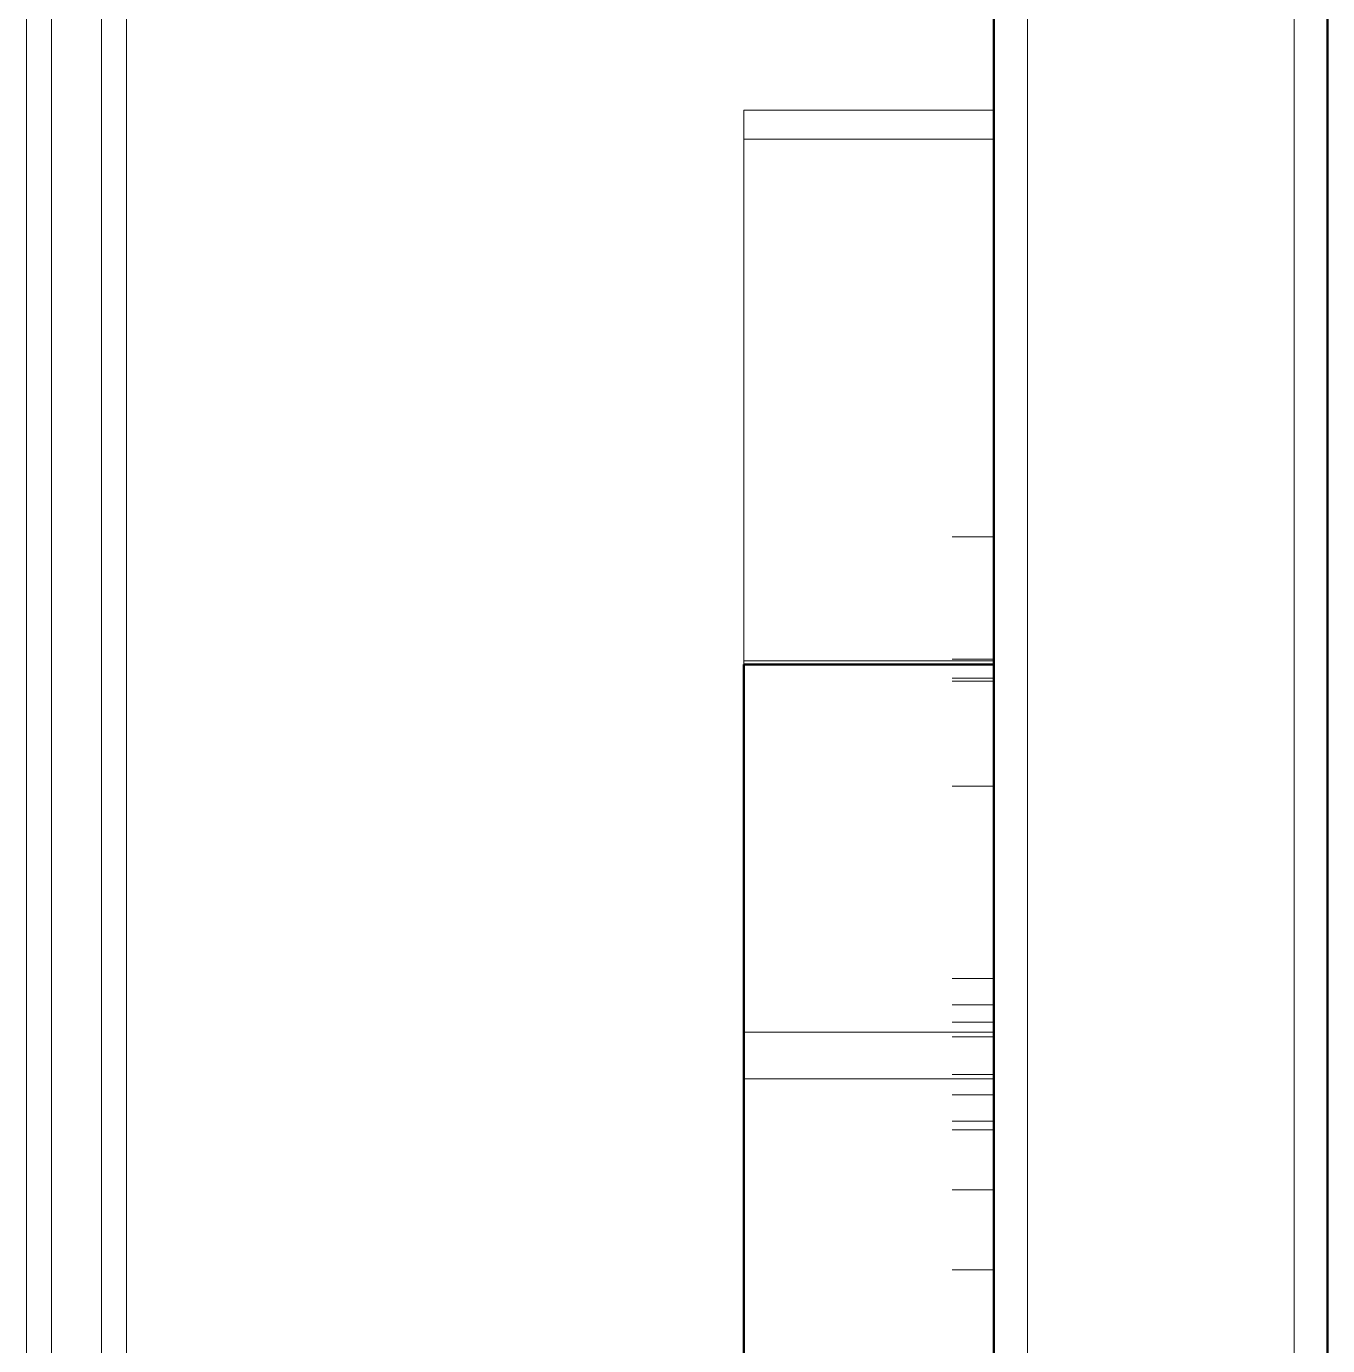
# Model space of a CAD drawing. Header units: metres. Extents: x 10 to 831, y 10 to 584.
# Drawn here: x 491.76 to 498, y 403.02 to 409.35 of the extents above; entities that cross this region are included whole.
import ezdxf

# ---------------------------------------------------------------- set-up
doc = ezdxf.new("R2010")
doc.units = ezdxf.units.M
doc.layers.add('CUT', color=7, linetype='Continuous', lineweight=50)
doc.layers.add('VIS', color=8, linetype='Continuous', lineweight=13)

msp = doc.modelspace()

# ---------------------------------------------------------------- linework, layer by layer
at = {"layer": 'CUT'}
for p, q in [((496.4, 415.84), (496.4, 387.36)), ((498, 387.36), (498, 415.84)), ((495.2, 406.002), (495.2, 406.2884)), ((495.2, 406.2884), (496.4, 406.2884)), ((496.4, 406.2884), (496.4, 406.002)), ((495.2, 405.3252), (495.2, 406.002)), ((496.4, 406.002), (496.4, 405.3252)), ((495.2, 405.1568), (495.2, 405.3252)), ((496.4, 405.3252), (496.4, 405.1568)), ((495.2, 404.818), (495.2, 405.1568)), ((496.4, 405.1568), (496.4, 404.818)), ((495.2, 404.6184), (495.2, 404.818)), ((496.4, 404.818), (496.4, 404.6184)), ((495.2, 404.4316), (495.2, 404.6184)), ((496.4, 404.6184), (496.4, 404.4316)), ((495.2, 404.31), (495.2, 404.4316)), ((496.4, 404.4316), (496.4, 404.31)), ((495.2, 404.2192), (495.2, 404.31)), ((496.4, 404.31), (496.4, 404.2192)), ((495.2, 404.0412), (495.2, 404.2192)), ((496.4, 404.2192), (496.4, 404.0412)), ((495.2, 403.982), (495.2, 404.0412)), ((496.4, 404.0412), (496.4, 403.982)), ((495.2, 403.9316), (495.2, 403.982)), ((496.4, 403.982), (496.4, 403.9316)), ((495.2, 403.76), (495.2, 403.9316)), ((496.4, 403.9316), (496.4, 403.76)), ((495.2, 403.7264), (495.2, 403.76)), ((495.2, 403.5464), (495.2, 403.7264)), ((496.4, 403.76), (496.4, 403.7264)), ((496.4, 403.7264), (496.4, 403.5464)), ((495.2, 403.5252), (495.2, 403.5464)), ((495.2, 403.5044), (495.2, 403.5252)), ((496.4, 403.5464), (496.4, 403.5252)), ((496.4, 403.5252), (496.4, 403.5044)), ((495.2, 403.3228), (495.2, 403.5044)), ((496.4, 403.5044), (496.4, 403.3228)), ((495.2, 403.3096), (495.2, 403.3228)), ((495.2, 403.1156), (495.2, 403.3096)), ((496.4, 403.3228), (496.4, 403.3096)), ((496.4, 403.3096), (496.4, 403.1156)), ((495.2, 402.9052), (495.2, 403.1156)), ((496.4, 403.1156), (496.4, 402.9052))]:
    msp.add_line(p, q, dxfattribs=at)
at = {"layer": 'VIS'}
for p, q in [((498, 514), (498, 386)), ((491.76, 363.6), (491.76, 438.67)), ((491.88, 363.6), (491.88, 438.67)), ((492.12, 363.6), (492.12, 438.67)), ((492.24, 438.67), (492.24, 363.6)), ((496.4, 387.36), (496.4, 415.84)), ((496.4, 387.36), (496.4, 415.84)), ((496.56, 415.84), (496.56, 387.36)), ((497.84, 387.36), (497.84, 415.84)), ((498, 387.36), (498, 415.84)), ((495.2, 408.9468), (495.2, 408.9196)), ((496.4, 408.9468), (495.2, 408.9468)), ((495.2, 408.9468), (495.2, 408.9196)), ((495.2, 408.9196), (495.2, 408.8404)), ((495.2, 408.9196), (495.2, 408.8404)), ((496.4, 408.9468), (496.4, 408.9196)), ((496.4, 408.92), (496.4, 408.9468)), ((496.4, 408.92), (496.4, 408.9468)), ((496.4, 408.9468), (496.4, 408.9196)), ((496.4, 408.842), (496.4, 408.92)), ((496.4, 408.842), (496.4, 408.92)), ((496.4, 408.9196), (496.4, 408.8404)), ((496.4, 408.9196), (496.4, 408.8404)), ((495.2, 408.8404), (495.2, 408.776)), ((495.2, 408.8404), (495.2, 408.776)), ((496.4, 408.7148), (496.4, 408.842)), ((496.4, 408.7148), (496.4, 408.842)), ((496.4, 408.8404), (496.4, 408.7112)), ((496.4, 408.8404), (496.4, 408.7112)), ((495.2, 408.8068), (495.2, 406.2664)), ((495.2, 408.8068), (495.2, 408.8068)), ((496.4, 408.8068), (495.2, 408.8068)), ((495.2, 408.8068), (495.2, 406.2664)), ((495.2, 408.8068), (495.2, 408.8068)), ((496.4, 408.8068), (496.2, 408.8068)), ((496.4, 398.4), (496.4, 408.8068)), ((496.4, 398.4), (496.4, 408.8068)), ((496.4, 408.8068), (496.4, 403.3868)), ((496.4, 408.8068), (496.4, 408.8068)), ((496.4, 408.8068), (496.4, 403.3868)), ((496.4, 408.8068), (496.4, 408.8068)), ((496.4, 408.5404), (496.4, 408.7148)), ((496.4, 408.5404), (496.4, 408.7148)), ((496.4, 408.7112), (496.4, 408.5348)), ((496.4, 408.7112), (496.4, 408.5348)), ((496.4, 408.3212), (496.4, 408.5404)), ((496.4, 408.3212), (496.4, 408.5404)), ((496.4, 408.5348), (496.4, 408.3132)), ((496.4, 408.5348), (496.4, 408.3132)), ((496.4, 408.0596), (496.4, 408.3212)), ((496.4, 408.0596), (496.4, 408.3212)), ((496.4, 408.3132), (496.4, 408.0492)), ((496.4, 408.3132), (496.4, 408.0492)), ((496.4, 407.758), (496.4, 408.0596)), ((496.4, 407.758), (496.4, 408.0596)), ((496.4, 408.0492), (496.4, 407.7448)), ((496.4, 408.0492), (496.4, 407.7448)), ((496.4, 407.4184), (496.4, 407.758)), ((496.4, 407.4184), (496.4, 407.758)), ((496.4, 407.7448), (496.4, 407.4028)), ((496.4, 407.7448), (496.4, 407.4028)), ((496.4, 407.0432), (496.4, 407.4184)), ((496.4, 407.0432), (496.4, 407.4184)), ((496.4, 407.4028), (496.4, 407.0256)), ((496.4, 407.4028), (496.4, 407.0256)), ((496.4, 406.6348), (496.4, 407.0432)), ((496.4, 406.6348), (496.4, 407.0432)), ((496.4, 407.0256), (496.4, 406.6152)), ((496.4, 407.0256), (496.4, 406.6152)), ((496.4, 406.9004), (496.2, 406.9004)), ((496.4, 406.9004), (496.4, 406.8916)), ((496.4, 406.8912), (496.4, 406.9004)), ((496.4, 406.9004), (496.4, 406.8916)), ((496.4, 406.8912), (496.4, 406.9004)), ((496.4, 406.8916), (496.4, 406.866)), ((496.4, 406.8916), (496.4, 406.866)), ((496.4, 406.864), (496.4, 406.8912)), ((496.4, 406.864), (496.4, 406.8912)), ((496.4, 406.866), (496.4, 406.8244)), ((496.4, 406.866), (496.4, 406.8244)), ((496.4, 406.8196), (496.4, 406.864)), ((496.4, 406.8196), (496.4, 406.864)), ((496.4, 406.8244), (496.4, 406.7684)), ((496.4, 406.8244), (496.4, 406.7684)), ((496.4, 406.758), (496.4, 406.8196)), ((496.4, 406.758), (496.4, 406.8196)), ((496.4, 406.7684), (496.4, 406.698)), ((496.4, 406.7684), (496.4, 406.698)), ((496.4, 406.68), (496.4, 406.758)), ((496.4, 406.68), (496.4, 406.758)), ((496.4, 406.698), (496.4, 406.6148)), ((496.4, 406.698), (496.4, 406.6148)), ((496.4, 406.586), (496.4, 406.68)), ((496.4, 406.586), (496.4, 406.68)), ((496.4, 406.1952), (496.4, 406.6348)), ((496.4, 406.1952), (496.4, 406.6348)), ((496.4, 406.6152), (496.4, 406.1744)), ((496.4, 406.6152), (496.4, 406.1744)), ((496.4, 406.6148), (496.4, 406.5192)), ((496.4, 406.6148), (496.4, 406.5192)), ((496.4, 406.476), (496.4, 406.586)), ((496.4, 406.476), (496.4, 406.586)), ((496.4, 406.5192), (496.4, 406.4128)), ((496.4, 406.5192), (496.4, 406.4128)), ((496.4, 406.3508), (496.4, 406.476)), ((496.4, 406.3508), (496.4, 406.476)), ((496.4, 406.4128), (496.4, 406.296)), ((496.4, 406.4128), (496.4, 406.296)), ((495.2, 406.3064), (495.2, 406.2968)), ((496.4, 406.3064), (495.2, 406.3064)), ((496.4, 406.3064), (495.2, 406.3064)), ((495.2, 406.3064), (495.2, 406.2968)), ((495.2, 406.3064), (495.2, 406.2884)), ((495.2, 406.3064), (495.2, 406.2884)), ((496.4, 406.3136), (496.2, 406.3136)), ((496.4, 406.3136), (496.2, 406.3136)), ((496.4, 406.3064), (496.2, 406.3064)), ((496.4, 406.3064), (496.2, 406.3064)), ((496.4, 406.3064), (496.2, 406.3064)), ((496.4, 406.2108), (496.4, 406.3508)), ((496.4, 406.2108), (496.4, 406.3508)), ((496.4, 406.3032), (496.4, 406.3136)), ((496.4, 406.3024), (496.4, 406.3136)), ((496.4, 406.3032), (496.4, 406.3136)), ((496.4, 406.3024), (496.4, 406.3136)), ((496.4, 406.3136), (496.4, 406.3024)), ((496.4, 406.3136), (496.4, 406.2928)), ((496.4, 406.3136), (496.4, 406.3024)), ((496.4, 406.3136), (496.4, 406.2928)), ((496.4, 406.292), (496.4, 406.3064)), ((496.4, 406.3064), (496.4, 406.3056)), ((496.4, 406.3064), (496.4, 406.2872)), ((496.4, 406.3064), (496.4, 406.2872)), ((496.4, 406.3064), (496.4, 406.2872)), ((496.4, 406.3064), (496.4, 406.3056)), ((496.4, 406.2876), (496.4, 406.3064)), ((496.4, 406.2876), (496.4, 406.3064)), ((496.4, 406.2876), (496.4, 406.3064)), ((496.4, 406.3064), (496.4, 406.2872)), ((496.4, 406.2876), (496.4, 406.3064)), ((496.4, 406.2876), (496.4, 406.3064)), ((496.4, 406.296), (496.4, 406.3064)), ((496.4, 406.3064), (496.4, 406.2872)), ((496.4, 406.292), (496.4, 406.3064)), ((496.4, 406.3064), (496.4, 406.2872)), ((496.4, 406.296), (496.4, 406.3064)), ((496.4, 406.2876), (496.4, 406.3064)), ((496.4, 406.3064), (496.4, 406.2884)), ((496.4, 406.3064), (496.4, 406.2884)), ((496.4, 406.3056), (496.4, 406.3036)), ((496.4, 406.3056), (496.4, 406.3036)), ((495.2, 406.002), (495.2, 406.2884)), ((495.2, 406.2884), (496.4, 406.2884)), ((495.2, 406.2496), (495.2, 406.2708)), ((495.2, 406.2496), (495.2, 406.2708)), ((495.2, 406.1804), (495.2, 406.2496)), ((495.2, 406.1804), (495.2, 406.2496)), ((496.4, 406.3036), (496.4, 406.3004)), ((496.4, 406.3036), (496.4, 406.3004)), ((496.4, 406.2724), (496.4, 406.3032)), ((496.4, 406.2724), (496.4, 406.3032)), ((496.4, 406.3024), (496.4, 406.2684)), ((496.4, 406.3024), (496.4, 406.2684)), ((496.4, 406.2684), (496.4, 406.3024)), ((496.4, 406.2684), (496.4, 406.3024)), ((496.4, 406.3004), (496.4, 406.2956)), ((496.4, 406.3004), (496.4, 406.2956)), ((496.4, 406.296), (496.4, 406.1704)), ((496.4, 406.2652), (496.4, 406.296)), ((496.4, 406.296), (496.4, 406.1704)), ((496.4, 406.2652), (496.4, 406.296)), ((496.4, 406.2956), (496.4, 406.29)), ((496.4, 406.2956), (496.4, 406.29)), ((496.4, 406.2928), (496.4, 406.232)), ((496.4, 406.2928), (496.4, 406.232)), ((496.4, 406.2496), (496.4, 406.292)), ((496.4, 406.2496), (496.4, 406.292)), ((496.4, 406.29), (496.4, 406.2828)), ((496.4, 406.29), (496.4, 406.2828)), ((496.4, 406.2884), (496.4, 406.002)), ((496.4, 406.2324), (496.4, 406.2876)), ((496.4, 406.2324), (496.4, 406.2876)), ((496.4, 406.2324), (496.4, 406.2876)), ((496.4, 406.2324), (496.4, 406.2876)), ((496.4, 406.2324), (496.4, 406.2876)), ((496.4, 406.2324), (496.4, 406.2876)), ((496.4, 406.2872), (496.4, 406.23)), ((496.4, 406.2872), (496.4, 406.23)), ((496.4, 406.2872), (496.4, 406.23)), ((496.4, 406.2872), (496.4, 406.23)), ((496.4, 406.2872), (496.4, 406.23)), ((496.4, 406.2872), (496.4, 406.23)), ((496.4, 406.2828), (496.4, 406.2752)), ((496.4, 406.2828), (496.4, 406.2752)), ((496.4, 406.2752), (496.4, 406.266)), ((496.4, 406.2752), (496.4, 406.266)), ((496.4, 406.22), (496.4, 406.2724)), ((496.4, 406.22), (496.4, 406.2724)), ((496.4, 406.2104), (496.4, 406.2684)), ((496.4, 406.2104), (496.4, 406.2684)), ((496.4, 406.2684), (496.4, 406.2104)), ((496.4, 406.2684), (496.4, 406.2104)), ((496.4, 406.266), (496.4, 406.2564)), ((496.4, 406.266), (496.4, 406.2564)), ((496.4, 406.2128), (496.4, 406.2652)), ((496.4, 406.2128), (496.4, 406.2652)), ((496.4, 406.2564), (496.4, 406.246)), ((496.4, 406.2564), (496.4, 406.246)), ((496.4, 406.1804), (496.4, 406.2496)), ((496.4, 406.1804), (496.4, 406.2496)), ((496.4, 406.246), (496.4, 406.2348)), ((496.4, 406.246), (496.4, 406.2348)), ((495.2, 406.0852), (495.2, 406.1804)), ((495.2, 406.0852), (495.2, 406.1804)), ((496.4, 406.2228), (496.2, 406.2228)), ((496.4, 406.2088), (496.2, 406.2088)), ((496.4, 406.2088), (496.2, 406.2088)), ((496.4, 406.2088), (496.2, 406.2088)), ((496.4, 406.2088), (496.2, 406.2088)), ((496.4, 406.2088), (496.2, 406.2088)), ((496.4, 406.2088), (496.2, 406.2088)), ((496.4, 406.2088), (496.2, 406.2088)), ((496.4, 406.2348), (496.4, 406.2228)), ((496.4, 406.2348), (496.4, 406.2228)), ((496.4, 406.1428), (496.4, 406.2324)), ((496.4, 406.1428), (496.4, 406.2324)), ((496.4, 406.1428), (496.4, 406.2324)), ((496.4, 406.1428), (496.4, 406.2324)), ((496.4, 406.1428), (496.4, 406.2324)), ((496.4, 406.1428), (496.4, 406.2324)), ((496.4, 406.232), (496.4, 406.1316)), ((496.4, 406.232), (496.4, 406.1316)), ((496.4, 406.23), (496.4, 406.1352)), ((496.4, 406.23), (496.4, 406.1352)), ((496.4, 406.23), (496.4, 406.1352)), ((496.4, 406.23), (496.4, 406.1352)), ((496.4, 406.23), (496.4, 406.1352)), ((496.4, 406.23), (496.4, 406.1352)), ((496.4, 406.2228), (496.4, 404.0992)), ((496.4, 406.2228), (496.4, 404.0992)), ((496.4, 406.1452), (496.4, 406.22)), ((496.4, 406.1452), (496.4, 406.22)), ((496.4, 406.14), (496.4, 406.2128)), ((496.4, 406.14), (496.4, 406.2128)), ((496.4, 406.0564), (496.4, 406.2108)), ((496.4, 406.0564), (496.4, 406.2108)), ((496.4, 406.2104), (496.4, 406.1284)), ((496.4, 406.2104), (496.4, 406.1284)), ((496.4, 406.1284), (496.4, 406.2104)), ((496.4, 406.1284), (496.4, 406.2104)), ((496.4, 406.2088), (496.4, 404.5256)), ((496.4, 406.2088), (496.4, 406.2088)), ((496.4, 406.2088), (496.4, 404.658)), ((496.4, 406.2088), (496.4, 404.658)), ((496.4, 406.2088), (496.4, 406.2088)), ((496.4, 406.2088), (496.4, 404.784)), ((496.4, 406.2088), (496.4, 406.2088)), ((496.4, 406.2088), (496.4, 406.2088)), ((496.4, 406.2088), (496.4, 402.8004)), ((496.4, 398.4), (496.4, 406.2088)), ((496.4, 398.4), (496.4, 406.2088)), ((496.4, 406.2088), (496.4, 406.2088)), ((496.4, 406.2088), (496.4, 404.784)), ((496.4, 398.4), (496.4, 406.2088)), ((496.4, 398.4), (496.4, 406.2088)), ((496.4, 406.2088), (496.4, 402.8004)), ((496.4, 398.4), (496.4, 406.2088)), ((496.4, 406.2088), (496.4, 404.5256)), ((496.4, 406.2088), (496.4, 406.2088)), ((496.4, 398.4), (496.4, 406.2088)), ((496.4, 405.7268), (496.4, 406.1952)), ((496.4, 405.7268), (496.4, 406.1952)), ((496.4, 406.0852), (496.4, 406.1804)), ((496.4, 406.0852), (496.4, 406.1804)), ((496.4, 406.1744), (496.4, 405.706)), ((496.4, 406.1744), (496.4, 405.706)), ((496.4, 406.1704), (496.4, 406.036)), ((496.4, 406.1704), (496.4, 406.036)), ((496.4, 406.0472), (496.4, 406.1452)), ((496.4, 406.0472), (496.4, 406.1452)), ((496.4, 406.02), (496.4, 406.1428)), ((496.4, 406.02), (496.4, 406.1428)), ((496.4, 406.02), (496.4, 406.1428)), ((496.4, 406.02), (496.4, 406.1428)), ((496.4, 406.02), (496.4, 406.1428)), ((496.4, 406.02), (496.4, 406.1428)), ((496.4, 406.0456), (496.4, 406.14)), ((496.4, 406.0456), (496.4, 406.14)), ((496.4, 406.1352), (496.4, 406.0036)), ((496.4, 406.1352), (496.4, 406.0036)), ((496.4, 406.1352), (496.4, 406.0036)), ((496.4, 406.1352), (496.4, 406.0036)), ((496.4, 406.1352), (496.4, 406.0036)), ((496.4, 406.1352), (496.4, 406.0036)), ((496.4, 406.1316), (496.4, 405.9936)), ((496.4, 406.1316), (496.4, 405.9936)), ((496.4, 406.0212), (496.4, 406.1284)), ((496.4, 406.0212), (496.4, 406.1284)), ((496.4, 406.1284), (496.4, 406.0212)), ((496.4, 406.1284), (496.4, 406.0212)), ((495.2, 405.9656), (495.2, 406.0852)), ((495.2, 405.9656), (495.2, 406.0852)), ((496.4, 405.9656), (496.4, 406.0852)), ((496.4, 405.9656), (496.4, 406.0852)), ((496.4, 403.3868), (496.4, 406.0804)), ((496.4, 403.3868), (496.4, 406.0804)), ((496.4, 405.888), (496.4, 406.0564)), ((496.4, 405.888), (496.4, 406.0564)), ((495.2, 406.002), (495.2, 405.3252)), ((496.4, 405.926), (496.4, 406.0472)), ((496.4, 405.926), (496.4, 406.0472)), ((496.4, 405.9304), (496.4, 406.0456)), ((496.4, 405.9304), (496.4, 406.0456)), ((496.4, 406.036), (496.4, 405.8944)), ((496.4, 406.036), (496.4, 405.8944)), ((496.4, 406.0212), (496.4, 405.8884)), ((496.4, 406.0212), (496.4, 405.8884)), ((496.4, 405.8884), (496.4, 406.0212)), ((496.4, 405.8884), (496.4, 406.0212)), ((496.4, 405.866), (496.4, 406.02)), ((496.4, 405.866), (496.4, 406.02)), ((496.4, 405.866), (496.4, 406.02)), ((496.4, 405.866), (496.4, 406.02)), ((496.4, 405.866), (496.4, 406.02)), ((496.4, 405.866), (496.4, 406.02)), ((496.4, 406.0036), (496.4, 405.836)), ((496.4, 406.0036), (496.4, 405.836)), ((496.4, 406.0036), (496.4, 405.836)), ((496.4, 406.0036), (496.4, 405.836)), ((496.4, 406.0036), (496.4, 405.836)), ((496.4, 406.0036), (496.4, 405.836)), ((496.4, 405.3252), (496.4, 406.002)), ((496.4, 405.9936), (496.4, 405.8184)), ((496.4, 405.9936), (496.4, 405.8184)), ((495.2, 405.822), (495.2, 405.9656)), ((495.2, 405.822), (495.2, 405.9656)), ((496.4, 405.822), (496.4, 405.9656)), ((496.4, 405.822), (496.4, 405.9656)), ((496.4, 405.7932), (496.4, 405.9304)), ((496.4, 405.7932), (496.4, 405.9304)), ((496.4, 405.78), (496.4, 405.926)), ((496.4, 405.78), (496.4, 405.926)), ((496.4, 405.8944), (496.4, 405.7408)), ((496.4, 405.8944), (496.4, 405.7408)), ((496.4, 405.7288), (496.4, 405.8884)), ((496.4, 405.7288), (496.4, 405.8884)), ((496.4, 405.8884), (496.4, 405.7288)), ((496.4, 405.8884), (496.4, 405.7288)), ((496.4, 405.706), (496.4, 405.888)), ((496.4, 405.706), (496.4, 405.888)), ((496.4, 405.6824), (496.4, 405.866)), ((496.4, 405.6824), (496.4, 405.866)), ((496.4, 405.6824), (496.4, 405.866)), ((496.4, 405.6824), (496.4, 405.866)), ((496.4, 405.6824), (496.4, 405.866)), ((496.4, 405.6824), (496.4, 405.866)), ((495.2, 405.656), (495.2, 405.822)), ((495.2, 405.656), (495.2, 405.822)), ((496.4, 405.836), (496.4, 405.6324)), ((496.4, 405.836), (496.4, 405.6324)), ((496.4, 405.836), (496.4, 405.6324)), ((496.4, 405.836), (496.4, 405.6324)), ((496.4, 405.836), (496.4, 405.6324)), ((496.4, 405.836), (496.4, 405.6324)), ((496.4, 405.656), (496.4, 405.822)), ((496.4, 405.656), (496.4, 405.822)), ((496.4, 405.8184), (496.4, 405.608)), ((496.4, 405.8184), (496.4, 405.608)), ((496.4, 405.6348), (496.4, 405.7932)), ((496.4, 405.6348), (496.4, 405.7932)), ((496.4, 405.6088), (496.4, 405.78)), ((496.4, 405.6088), (496.4, 405.78)), ((496.4, 405.7408), (496.4, 405.6)), ((496.4, 405.7408), (496.4, 405.6)), ((496.4, 405.706), (496.2, 405.706)), ((496.4, 405.706), (496.2, 405.706)), ((496.4, 405.7288), (496.4, 405.5416)), ((496.4, 405.7288), (496.4, 405.5416)), ((496.4, 405.5416), (496.4, 405.7288)), ((496.4, 405.5416), (496.4, 405.7288)), ((496.4, 405.3492), (496.4, 405.7268)), ((496.4, 405.3492), (496.4, 405.7268)), ((496.4, 405.706), (496.4, 405.706)), ((496.4, 405.706), (496.4, 405.706)), ((496.4, 405.4708), (496.4, 405.6824)), ((496.4, 405.4708), (496.4, 405.6824)), ((496.4, 405.4708), (496.4, 405.6824)), ((496.4, 405.4708), (496.4, 405.6824)), ((496.4, 405.4708), (496.4, 405.6824)), ((496.4, 405.4708), (496.4, 405.6824)), ((495.2, 405.4684), (495.2, 405.656)), ((495.2, 405.4684), (495.2, 405.656)), ((496.4, 405.4684), (496.4, 405.656)), ((496.4, 405.4684), (496.4, 405.656)), ((496.4, 405.4548), (496.4, 405.6348)), ((496.4, 405.4548), (496.4, 405.6348)), ((496.4, 405.6324), (496.4, 405.3944)), ((496.4, 405.6324), (496.4, 405.3944)), ((496.4, 405.6324), (496.4, 405.3944)), ((496.4, 405.6324), (496.4, 405.3944)), ((496.4, 405.6324), (496.4, 405.3944)), ((496.4, 405.6324), (496.4, 405.3944)), ((496.4, 405.412), (496.4, 405.6088)), ((496.4, 405.412), (496.4, 405.6088)), ((496.4, 405.608), (496.4, 405.3632)), ((496.4, 405.608), (496.4, 405.3632)), ((496.4, 405.6), (496.4, 405.4716)), ((496.4, 405.6), (496.4, 405.4716)), ((496.4, 405.3264), (496.4, 405.5416)), ((496.4, 405.3264), (496.4, 405.5416)), ((496.4, 405.5416), (496.4, 405.3264)), ((496.4, 405.5416), (496.4, 405.3264)), ((495.2, 405.2604), (495.2, 405.4684)), ((495.2, 405.2604), (495.2, 405.4684)), ((496.4, 405.4716), (496.4, 405.3548)), ((496.4, 405.4716), (496.4, 405.3548)), ((496.4, 405.2336), (496.4, 405.4708)), ((496.4, 405.2336), (496.4, 405.4708)), ((496.4, 405.2336), (496.4, 405.4708)), ((496.4, 405.2336), (496.4, 405.4708)), ((496.4, 405.2336), (496.4, 405.4708)), ((496.4, 405.2336), (496.4, 405.4708)), ((496.4, 405.2604), (496.4, 405.4684)), ((496.4, 405.2604), (496.4, 405.4684)), ((496.4, 405.2532), (496.4, 405.4548)), ((496.4, 405.2532), (496.4, 405.4548)), ((496.4, 405.1884), (496.4, 405.412)), ((496.4, 405.1884), (496.4, 405.412)), ((496.4, 405.3944), (496.4, 405.1216)), ((496.4, 405.3944), (496.4, 405.1216)), ((496.4, 405.3944), (496.4, 405.1216)), ((496.4, 405.3944), (496.4, 405.1216)), ((496.4, 405.3944), (496.4, 405.1216)), ((496.4, 405.3944), (496.4, 405.1216)), ((496.4, 405.3632), (496.4, 405.0852)), ((496.4, 405.3632), (496.4, 405.0852)), ((495.2, 405.1568), (495.2, 405.3252)), ((496.4, 405.3548), (496.4, 405.2488)), ((496.4, 405.3548), (496.4, 405.2488)), ((496.4, 404.9992), (496.4, 405.3492)), ((496.4, 404.9992), (496.4, 405.3492)), ((496.4, 405.3264), (496.4, 405.0824)), ((496.4, 405.3264), (496.4, 405.0824)), ((496.4, 405.0824), (496.4, 405.3264)), ((496.4, 405.0824), (496.4, 405.3264)), ((496.4, 405.3252), (496.4, 405.1568)), ((495.2, 405.0332), (495.2, 405.2604)), ((495.2, 405.0332), (495.2, 405.2604)), ((496.4, 405.0332), (496.4, 405.2604)), ((496.4, 405.0332), (496.4, 405.2604)), ((496.4, 405.0296), (496.4, 405.2532)), ((496.4, 405.0296), (496.4, 405.2532)), ((496.4, 405.2488), (496.4, 405.1524)), ((496.4, 405.2488), (496.4, 405.1524)), ((496.4, 404.9716), (496.4, 405.2336)), ((496.4, 404.9716), (496.4, 405.2336)), ((496.4, 404.9716), (496.4, 405.2336)), ((496.4, 404.9716), (496.4, 405.2336)), ((496.4, 404.9716), (496.4, 405.2336)), ((496.4, 404.9716), (496.4, 405.2336)), ((496.4, 404.9372), (496.4, 405.1884)), ((496.4, 404.9372), (496.4, 405.1884)), ((495.2, 405.1568), (495.2, 404.818)), ((496.4, 404.818), (496.4, 405.1568)), ((496.4, 405.1524), (496.4, 405.0652)), ((496.4, 405.1524), (496.4, 405.0652)), ((496.4, 405.1216), (496.4, 404.8156)), ((496.4, 405.1216), (496.4, 404.8156)), ((496.4, 405.1216), (496.4, 404.8156)), ((496.4, 405.1216), (496.4, 404.8156)), ((496.4, 405.1216), (496.4, 404.8156)), ((496.4, 405.1216), (496.4, 404.8156)), ((496.4, 405.0852), (496.4, 404.7752)), ((496.4, 405.0852), (496.4, 404.7752)), ((496.4, 404.8084), (496.4, 405.0824)), ((496.4, 404.8084), (496.4, 405.0824)), ((496.4, 405.0824), (496.4, 404.8084)), ((496.4, 405.0824), (496.4, 404.8084)), ((496.4, 405.0652), (496.4, 404.986)), ((496.4, 405.0652), (496.4, 404.986)), ((495.2, 404.788), (495.2, 405.0332)), ((495.2, 404.788), (495.2, 405.0332)), ((496.4, 404.788), (496.4, 405.0332)), ((496.4, 404.788), (496.4, 405.0332)), ((496.4, 404.784), (496.4, 405.0296)), ((496.4, 404.784), (496.4, 405.0296)), ((496.4, 404.6752), (496.4, 404.9992)), ((496.4, 404.6752), (496.4, 404.9992)), ((496.4, 404.986), (496.4, 404.914)), ((496.4, 404.986), (496.4, 404.914)), ((496.4, 404.6872), (496.4, 404.9716)), ((496.4, 404.6872), (496.4, 404.9716)), ((496.4, 404.6872), (496.4, 404.9716)), ((496.4, 404.6872), (496.4, 404.9716)), ((496.4, 404.6872), (496.4, 404.9716)), ((496.4, 404.6872), (496.4, 404.9716)), ((496.4, 404.658), (496.4, 404.9372)), ((496.4, 404.658), (496.4, 404.9372)), ((496.4, 404.914), (496.4, 404.8492)), ((496.4, 404.914), (496.4, 404.8492)), ((495.2, 404.818), (495.2, 404.6184)), ((495.2, 404.5256), (495.2, 404.788)), ((495.2, 404.5256), (495.2, 404.788)), ((496.4, 404.8492), (496.4, 404.7896)), ((496.4, 404.8492), (496.4, 404.7896)), ((496.4, 404.6184), (496.4, 404.818)), ((496.4, 404.8156), (496.4, 404.4764)), ((496.4, 404.8156), (496.4, 404.4764)), ((496.4, 404.8156), (496.4, 404.4764)), ((496.4, 404.8156), (496.4, 404.4764)), ((496.4, 404.8156), (496.4, 404.4764)), ((496.4, 404.8156), (496.4, 404.4764)), ((496.4, 404.8084), (496.4, 404.5044)), ((496.4, 404.8084), (496.4, 404.5044)), ((496.4, 404.5044), (496.4, 404.8084)), ((496.4, 404.5044), (496.4, 404.8084)), ((496.4, 404.7896), (496.4, 404.7348)), ((496.4, 404.7896), (496.4, 404.7348)), ((496.4, 404.5256), (496.4, 404.788)), ((496.4, 404.5256), (496.4, 404.788)), ((496.4, 404.784), (496.2, 404.784)), ((496.4, 404.784), (496.2, 404.784)), ((496.4, 404.784), (496.4, 404.784)), ((496.4, 404.784), (496.4, 404.784)), ((496.4, 404.7752), (496.4, 404.4348)), ((496.4, 404.7752), (496.4, 404.4348)), ((496.4, 404.7348), (496.4, 404.5256)), ((496.4, 404.7348), (496.4, 404.5256)), ((496.4, 404.382), (496.4, 404.6872)), ((496.4, 404.382), (496.4, 404.6872)), ((496.4, 404.382), (496.4, 404.6872)), ((496.4, 404.382), (496.4, 404.6872)), ((496.4, 404.382), (496.4, 404.6872)), ((496.4, 404.382), (496.4, 404.6872)), ((496.4, 404.3768), (496.4, 404.6752)), ((496.4, 404.3768), (496.4, 404.6752)), ((495.2, 404.4316), (495.2, 404.6184)), ((496.4, 404.658), (496.2, 404.658)), ((496.4, 404.6184), (496.4, 404.4316)), ((496.4, 404.5744), (496.2, 404.5744)), ((496.4, 404.5744), (496.2, 404.5744)), ((496.4, 404.5744), (496.2, 404.5744)), ((496.4, 404.568), (496.4, 404.5744)), ((496.4, 404.568), (496.4, 404.5744)), ((496.4, 404.568), (496.4, 404.5744)), ((496.4, 404.5744), (496.4, 404.568)), ((496.4, 404.568), (496.4, 404.5744)), ((496.4, 404.5744), (496.4, 404.568)), ((496.4, 404.5744), (496.4, 404.568)), ((496.4, 404.568), (496.4, 404.5744)), ((496.4, 404.5744), (496.4, 404.568)), ((496.4, 404.5744), (496.4, 404.568)), ((496.4, 404.568), (496.4, 404.5744)), ((496.4, 404.5744), (496.4, 404.568)), ((496.4, 404.5492), (496.4, 404.568)), ((496.4, 404.568), (496.4, 404.5488)), ((496.4, 404.568), (496.4, 404.5488)), ((496.4, 404.568), (496.4, 404.5488)), ((496.4, 404.5492), (496.4, 404.568)), ((496.4, 404.5492), (496.4, 404.568)), ((496.4, 404.568), (496.4, 404.5488)), ((496.4, 404.5492), (496.4, 404.568)), ((496.4, 404.5492), (496.4, 404.568)), ((496.4, 404.568), (496.4, 404.5488)), ((496.4, 404.568), (496.4, 404.5488)), ((496.4, 404.5492), (496.4, 404.568)), ((496.4, 404.518), (496.4, 404.5492)), ((496.4, 404.518), (496.4, 404.5492)), ((496.4, 404.518), (496.4, 404.5492)), ((496.4, 404.518), (496.4, 404.5492)), ((496.4, 404.518), (496.4, 404.5492)), ((496.4, 404.518), (496.4, 404.5492)), ((496.4, 404.5488), (496.4, 404.5176)), ((496.4, 404.5488), (496.4, 404.5176)), ((496.4, 404.5488), (496.4, 404.5176)), ((496.4, 404.5488), (496.4, 404.5176)), ((496.4, 404.5488), (496.4, 404.5176)), ((496.4, 404.5488), (496.4, 404.5176)), ((496.4, 404.5256), (495.2, 404.5256)), ((496.4, 404.5044), (496.2, 404.5044)), ((496.4, 404.5256), (496.4, 404.4036)), ((496.4, 404.5256), (496.4, 404.4036)), ((496.4, 404.4748), (496.4, 404.518)), ((496.4, 404.4748), (496.4, 404.518)), ((496.4, 404.4748), (496.4, 404.518)), ((496.4, 404.4748), (496.4, 404.518)), ((496.4, 404.4748), (496.4, 404.518)), ((496.4, 404.4748), (496.4, 404.518)), ((496.4, 404.5176), (496.4, 404.4748)), ((496.4, 404.5176), (496.4, 404.4748)), ((496.4, 404.5176), (496.4, 404.4748)), ((496.4, 404.5176), (496.4, 404.4748)), ((496.4, 404.5176), (496.4, 404.4748)), ((496.4, 404.5176), (496.4, 404.4748)), ((496.4, 404.4764), (496.4, 404.1048)), ((496.4, 404.4764), (496.4, 404.1048)), ((496.4, 404.4764), (496.4, 404.1048)), ((496.4, 404.4764), (496.4, 404.1048)), ((496.4, 404.4764), (496.4, 404.1048)), ((496.4, 404.4764), (496.4, 404.1048)), ((496.4, 404.42), (496.4, 404.4748)), ((496.4, 404.42), (496.4, 404.4748)), ((496.4, 404.42), (496.4, 404.4748)), ((496.4, 404.4748), (496.4, 404.4208)), ((496.4, 404.42), (496.4, 404.4748)), ((496.4, 404.4748), (496.4, 404.4208)), ((496.4, 404.4748), (496.4, 404.4208)), ((496.4, 404.42), (496.4, 404.4748)), ((496.4, 404.4748), (496.4, 404.4208)), ((496.4, 404.4748), (496.4, 404.4208)), ((496.4, 404.42), (496.4, 404.4748)), ((496.4, 404.4748), (496.4, 404.4208)), ((495.2, 404.4316), (495.2, 404.31)), ((496.4, 404.4348), (496.4, 404.0648)), ((496.4, 404.4348), (496.4, 404.0648)), ((496.4, 404.31), (496.4, 404.4316)), ((496.4, 404.4208), (496.4, 404.356)), ((496.4, 404.4208), (496.4, 404.356)), ((496.4, 404.4208), (496.4, 404.356)), ((496.4, 404.4208), (496.4, 404.356)), ((496.4, 404.4208), (496.4, 404.356)), ((496.4, 404.4208), (496.4, 404.356)), ((496.4, 404.3536), (496.4, 404.42)), ((496.4, 404.3536), (496.4, 404.42)), ((496.4, 404.3536), (496.4, 404.42)), ((496.4, 404.3536), (496.4, 404.42)), ((496.4, 404.3536), (496.4, 404.42)), ((496.4, 404.3536), (496.4, 404.42)), ((496.4, 404.4036), (496.4, 404.258)), ((496.4, 404.4036), (496.4, 404.258)), ((496.4, 404.0576), (496.4, 404.382)), ((496.4, 404.0576), (496.4, 404.382)), ((496.4, 404.0576), (496.4, 404.382)), ((496.4, 404.0576), (496.4, 404.382)), ((496.4, 404.0576), (496.4, 404.382)), ((496.4, 404.0576), (496.4, 404.382)), ((496.4, 404.104), (496.4, 404.3768)), ((496.4, 404.104), (496.4, 404.3768)), ((496.4, 404.356), (496.4, 404.2812)), ((496.4, 404.356), (496.4, 404.2812)), ((496.4, 404.356), (496.4, 404.2812)), ((496.4, 404.356), (496.4, 404.2812)), ((496.4, 404.356), (496.4, 404.2812)), ((496.4, 404.356), (496.4, 404.2812)), ((496.4, 404.276), (496.4, 404.3536)), ((496.4, 404.276), (496.4, 404.3536)), ((496.4, 404.276), (496.4, 404.3536)), ((496.4, 404.276), (496.4, 404.3536)), ((496.4, 404.276), (496.4, 404.3536)), ((496.4, 404.276), (496.4, 404.3536)), ((495.2, 404.31), (495.2, 404.2192)), ((495.2, 404.2912), (495.2, 404.302)), ((495.2, 404.302), (495.2, 404.2964)), ((495.2, 404.2912), (495.2, 404.302)), ((496.4, 404.302), (495.2, 404.302)), ((495.2, 404.302), (495.2, 404.2964)), ((495.2, 404.2592), (495.2, 404.2912)), ((495.2, 404.2592), (495.2, 404.2912)), ((496.4, 404.3228), (496.2, 404.3228)), ((496.4, 404.3228), (496.2, 404.3228)), ((496.4, 404.3228), (496.4, 404.3128)), ((496.4, 404.3228), (496.4, 404.3128)), ((496.4, 404.3136), (496.4, 404.3228)), ((496.4, 404.3136), (496.4, 404.3228)), ((496.4, 404.314), (496.4, 404.3228)), ((496.4, 404.3228), (496.4, 404.3132)), ((496.4, 404.3228), (496.4, 404.3132)), ((496.4, 404.314), (496.4, 404.3228)), ((496.4, 404.2884), (496.4, 404.314)), ((496.4, 404.2884), (496.4, 404.314)), ((496.4, 404.286), (496.4, 404.3136)), ((496.4, 404.286), (496.4, 404.3136)), ((496.4, 404.3132), (496.4, 404.2844)), ((496.4, 404.3132), (496.4, 404.2844)), ((496.4, 404.3128), (496.4, 404.2832)), ((496.4, 404.3128), (496.4, 404.2832)), ((496.4, 404.2192), (496.4, 404.31)), ((496.4, 404.302), (496.4, 404.2908)), ((496.4, 404.2912), (496.4, 404.302)), ((496.4, 404.302), (496.4, 404.2908)), ((496.4, 404.2912), (496.4, 404.302)), ((496.4, 404.2592), (496.4, 404.2912)), ((496.4, 404.2592), (496.4, 404.2912)), ((496.4, 404.2908), (496.4, 404.258)), ((496.4, 404.2908), (496.4, 404.258)), ((496.4, 404.2452), (496.4, 404.2884)), ((496.4, 404.2452), (496.4, 404.2884)), ((496.4, 404.2408), (496.4, 404.286)), ((496.4, 404.2408), (496.4, 404.286)), ((496.4, 404.2844), (496.4, 404.2372)), ((496.4, 404.2844), (496.4, 404.2372)), ((496.4, 404.2832), (496.4, 404.2348)), ((496.4, 404.2832), (496.4, 404.2348)), ((495.2, 404.2064), (495.2, 404.2592)), ((495.2, 404.2064), (495.2, 404.2592)), ((495.2, 404.0412), (495.2, 404.2192)), ((496.4, 404.2252), (496.2, 404.2252)), ((496.4, 404.2812), (496.4, 404.1968)), ((496.4, 404.2812), (496.4, 404.1968)), ((496.4, 404.2812), (496.4, 404.1968)), ((496.4, 404.2812), (496.4, 404.1968)), ((496.4, 404.2812), (496.4, 404.1968)), ((496.4, 404.2812), (496.4, 404.1968)), ((496.4, 404.1872), (496.4, 404.276)), ((496.4, 404.1872), (496.4, 404.276)), ((496.4, 404.1872), (496.4, 404.276)), ((496.4, 404.1872), (496.4, 404.276)), ((496.4, 404.1872), (496.4, 404.276)), ((496.4, 404.1872), (496.4, 404.276)), ((496.4, 404.2064), (496.4, 404.2592)), ((496.4, 404.2064), (496.4, 404.2592)), ((496.4, 404.258), (496.4, 404.088)), ((496.4, 404.258), (496.4, 404.2036)), ((496.4, 404.258), (496.4, 404.2036)), ((496.4, 404.258), (496.4, 404.088)), ((496.4, 404.1852), (496.4, 404.2452)), ((496.4, 404.1852), (496.4, 404.2452)), ((496.4, 404.1784), (496.4, 404.2408)), ((496.4, 404.1784), (496.4, 404.2408)), ((496.4, 404.2372), (496.4, 404.1712)), ((496.4, 404.2372), (496.4, 404.1712)), ((496.4, 404.2348), (496.4, 404.1684)), ((496.4, 404.2348), (496.4, 404.1684)), ((496.4, 404.224), (496.4, 404.2252)), ((496.4, 404.224), (496.4, 404.2252)), ((496.4, 404.2252), (496.4, 404.2124)), ((496.4, 404.2252), (496.4, 404.2124)), ((496.4, 404.2212), (496.4, 404.224)), ((496.4, 404.2212), (496.4, 404.224)), ((496.4, 404.2164), (496.4, 404.2212)), ((496.4, 404.2164), (496.4, 404.2212)), ((496.4, 404.2192), (496.4, 404.0412)), ((495.2, 404.1336), (495.2, 404.2064)), ((495.2, 404.1336), (495.2, 404.2064)), ((496.4, 404.2096), (496.4, 404.2164)), ((496.4, 404.2096), (496.4, 404.2164)), ((496.4, 404.2124), (496.4, 404.1744)), ((496.4, 404.2124), (496.4, 404.1744)), ((496.4, 404.2012), (496.4, 404.2096)), ((496.4, 404.2012), (496.4, 404.2096)), ((496.4, 404.1336), (496.4, 404.2064)), ((496.4, 404.1336), (496.4, 404.2064)), ((496.4, 404.2036), (496.4, 404.1288)), ((496.4, 404.2036), (496.4, 404.1288)), ((496.4, 404.1912), (496.4, 404.2012)), ((496.4, 404.1912), (496.4, 404.2012)), ((496.4, 404.1968), (496.4, 404.1028)), ((496.4, 404.1968), (496.4, 404.1028)), ((496.4, 404.1968), (496.4, 404.1028)), ((496.4, 404.1968), (496.4, 404.1028)), ((496.4, 404.1968), (496.4, 404.1028)), ((496.4, 404.1968), (496.4, 404.1028)), ((496.4, 404.1792), (496.4, 404.1912)), ((496.4, 404.1792), (496.4, 404.1912)), ((496.4, 404.088), (496.4, 404.1872)), ((496.4, 404.088), (496.4, 404.1872)), ((496.4, 404.088), (496.4, 404.1872)), ((496.4, 404.088), (496.4, 404.1872)), ((496.4, 404.088), (496.4, 404.1872)), ((496.4, 404.088), (496.4, 404.1872)), ((496.4, 404.108), (496.4, 404.1852)), ((496.4, 404.108), (496.4, 404.1852)), ((496.4, 404.166), (496.4, 404.1792)), ((496.4, 404.166), (496.4, 404.1792)), ((496.4, 404.1), (496.4, 404.1784)), ((496.4, 404.1), (496.4, 404.1784)), ((496.4, 404.1744), (496.4, 404.1124)), ((496.4, 404.1744), (496.4, 404.1124)), ((496.4, 404.1712), (496.4, 404.0876)), ((496.4, 404.1712), (496.4, 404.0876)), ((496.4, 404.1684), (496.4, 404.0848)), ((496.4, 404.1684), (496.4, 404.0848)), ((496.4, 404.1516), (496.4, 404.166)), ((496.4, 404.1516), (496.4, 404.166)), ((495.2, 404.0412), (495.2, 404.1336)), ((495.2, 404.0412), (495.2, 404.1336)), ((496.4, 404.0992), (496.2, 404.0992)), ((496.4, 404.1352), (496.4, 404.1516)), ((496.4, 404.1352), (496.4, 404.1516)), ((496.4, 404.118), (496.4, 404.1352)), ((496.4, 404.118), (496.4, 404.1352)), ((496.4, 404.0412), (496.4, 404.1336)), ((496.4, 404.0412), (496.4, 404.1336)), ((496.4, 404.1288), (496.4, 404.034)), ((496.4, 404.1288), (496.4, 404.034)), ((496.4, 404.0992), (496.4, 404.118)), ((496.4, 404.0992), (496.4, 404.118)), ((496.4, 404.1124), (496.4, 404.0276)), ((496.4, 404.1124), (496.4, 404.0276)), ((496.4, 404.0148), (496.4, 404.108)), ((496.4, 404.0148), (496.4, 404.108)), ((496.4, 404.1048), (496.4, 403.7012)), ((496.4, 404.1048), (496.4, 403.7012)), ((496.4, 404.1048), (496.4, 403.7012)), ((496.4, 404.1048), (496.4, 403.7012)), ((496.4, 404.1048), (496.4, 403.7012)), ((496.4, 404.1048), (496.4, 403.7012)), ((496.4, 403.856), (496.4, 404.104)), ((496.4, 403.856), (496.4, 404.104)), ((496.4, 404.1028), (496.4, 404.0004)), ((496.4, 404.1028), (496.4, 404.0004)), ((496.4, 404.1028), (496.4, 404.0004)), ((496.4, 404.1028), (496.4, 404.0004)), ((496.4, 404.1028), (496.4, 404.0004)), ((496.4, 404.1028), (496.4, 404.0004)), ((496.4, 404.006), (496.4, 404.1)), ((496.4, 404.006), (496.4, 404.1)), ((495.2, 403.93), (495.2, 404.0412)), ((495.2, 403.93), (495.2, 404.0412)), ((495.2, 404.0412), (495.2, 403.982)), ((496.4, 404.0576), (496.2, 404.0576)), ((496.4, 404.0576), (496.2, 404.0576)), ((496.4, 404.0576), (496.2, 404.0576)), ((496.4, 403.9784), (496.4, 404.088)), ((496.4, 404.088), (496.4, 403.8936)), ((496.4, 403.9784), (496.4, 404.088)), ((496.4, 403.9784), (496.4, 404.088)), ((496.4, 404.088), (496.4, 403.8936)), ((496.4, 403.9784), (496.4, 404.088)), ((496.4, 403.9784), (496.4, 404.088)), ((496.4, 403.9784), (496.4, 404.088)), ((496.4, 404.0876), (496.4, 403.9868)), ((496.4, 404.0876), (496.4, 403.9868)), ((496.4, 404.0848), (496.4, 403.9852)), ((496.4, 404.0848), (496.4, 403.9852)), ((496.4, 404.0648), (496.4, 403.6664)), ((496.4, 404.0648), (496.4, 403.6664)), ((496.4, 403.7712), (496.4, 404.0576)), ((496.4, 403.7712), (496.4, 404.0576)), ((496.4, 403.7712), (496.4, 404.0576)), ((496.4, 403.7712), (496.4, 404.0576)), ((496.4, 403.7712), (496.4, 404.0576)), ((496.4, 403.7712), (496.4, 404.0576)), ((496.4, 403.93), (496.4, 404.0412)), ((496.4, 403.93), (496.4, 404.0412)), ((496.4, 403.982), (496.4, 404.0412)), ((496.4, 404.034), (496.4, 403.9196)), ((496.4, 404.034), (496.4, 403.9196)), ((495.2, 403.982), (495.2, 403.9316)), ((496.4, 404.0276), (496.4, 403.9208)), ((496.4, 404.0276), (496.4, 403.9208)), ((496.4, 403.9048), (496.4, 404.0148)), ((496.4, 403.9048), (496.4, 404.0148)), ((496.4, 403.8968), (496.4, 404.006)), ((496.4, 403.8968), (496.4, 404.006)), ((496.4, 404.0004), (496.4, 403.8896)), ((496.4, 404.0004), (496.4, 403.8896)), ((496.4, 404.0004), (496.4, 403.8896)), ((496.4, 404.0004), (496.4, 403.8896)), ((496.4, 404.0004), (496.4, 403.8896)), ((496.4, 404.0004), (496.4, 403.8896)), ((496.4, 403.9868), (496.4, 403.8688)), ((496.4, 403.9868), (496.4, 403.8688)), ((496.4, 403.9852), (496.4, 403.8696)), ((496.4, 403.9852), (496.4, 403.8696)), ((496.4, 403.9316), (496.4, 403.982)), ((496.4, 403.8588), (496.4, 403.9784)), ((496.4, 403.8588), (496.4, 403.9784)), ((496.4, 403.8588), (496.4, 403.9784)), ((496.4, 403.8588), (496.4, 403.9784)), ((496.4, 403.8588), (496.4, 403.9784)), ((496.4, 403.8588), (496.4, 403.9784)), ((495.2, 403.76), (495.2, 403.9316)), ((495.2, 403.8004), (495.2, 403.93)), ((495.2, 403.8004), (495.2, 403.93)), ((496.4, 403.9316), (496.4, 403.76)), ((496.4, 403.8004), (496.4, 403.93)), ((496.4, 403.8004), (496.4, 403.93)), ((496.4, 403.9208), (496.4, 403.794)), ((496.4, 403.9208), (496.4, 403.794)), ((496.4, 403.9196), (496.4, 403.7864)), ((496.4, 403.9196), (496.4, 403.7864)), ((496.4, 403.7788), (496.4, 403.9048)), ((496.4, 403.7788), (496.4, 403.9048)), ((496.4, 403.7736), (496.4, 403.8968)), ((496.4, 403.7736), (496.4, 403.8968)), ((496.4, 403.8936), (496.4, 403.674)), ((496.4, 403.8936), (496.4, 403.674)), ((496.4, 403.8896), (496.4, 403.7712)), ((496.4, 403.8896), (496.4, 403.7712)), ((496.4, 403.8896), (496.4, 403.7712)), ((496.4, 403.8896), (496.4, 403.7712)), ((496.4, 403.8896), (496.4, 403.7712)), ((496.4, 403.8896), (496.4, 403.7712)), ((496.4, 403.8696), (496.4, 403.7392)), ((496.4, 403.8696), (496.4, 403.7392)), ((496.4, 403.8688), (496.4, 403.734)), ((496.4, 403.8688), (496.4, 403.734)), ((496.4, 403.7292), (496.4, 403.8588)), ((496.4, 403.7292), (496.4, 403.8588)), ((496.4, 403.7292), (496.4, 403.8588)), ((496.4, 403.7292), (496.4, 403.8588)), ((496.4, 403.7292), (496.4, 403.8588)), ((496.4, 403.7292), (496.4, 403.8588)), ((496.4, 403.6316), (496.4, 403.856)), ((496.4, 403.6316), (496.4, 403.856)), ((495.2, 403.6532), (495.2, 403.8004)), ((495.2, 403.6532), (495.2, 403.8004)), ((496.4, 403.6532), (496.4, 403.8004)), ((496.4, 403.6532), (496.4, 403.8004)), ((496.4, 403.794), (496.4, 403.6472)), ((496.4, 403.794), (496.4, 403.6472)), ((496.4, 403.7864), (496.4, 403.6344)), ((496.4, 403.7864), (496.4, 403.6344)), ((496.4, 403.6364), (496.4, 403.7788)), ((496.4, 403.6364), (496.4, 403.7788)), ((495.2, 403.76), (495.2, 403.7264)), ((495.2, 403.5464), (495.2, 403.7264)), ((496.4, 403.7712), (496.2, 403.7712)), ((496.4, 403.7712), (496.2, 403.7712)), ((496.4, 403.7712), (496.2, 403.7712)), ((496.4, 403.6364), (496.4, 403.7736)), ((496.4, 403.6364), (496.4, 403.7736)), ((496.4, 403.7264), (496.4, 403.76)), ((496.4, 403.7392), (496.4, 403.5952)), ((496.4, 403.7392), (496.4, 403.5952)), ((496.4, 403.734), (496.4, 403.5832)), ((496.4, 403.734), (496.4, 403.5832)), ((496.4, 403.7012), (496.4, 403.7292)), ((496.4, 403.7012), (496.4, 403.7292)), ((496.4, 403.7012), (496.4, 403.7292)), ((496.4, 403.7012), (496.4, 403.7292)), ((496.4, 403.7012), (496.4, 403.7292)), ((496.4, 403.7012), (496.4, 403.7292)), ((496.4, 403.7264), (496.4, 403.5464)), ((495.2, 403.4888), (495.2, 403.6532)), ((495.2, 403.4888), (495.2, 403.6532)), ((496.4, 403.5884), (496.4, 403.7012)), ((496.4, 403.7012), (496.4, 398.4)), ((496.4, 403.7012), (496.4, 398.4)), ((496.4, 403.7012), (496.4, 398.4)), ((496.4, 403.5884), (496.4, 403.7012)), ((496.4, 403.5884), (496.4, 403.7012)), ((496.4, 403.7012), (496.4, 398.4)), ((496.4, 403.5884), (496.4, 403.7012)), ((496.4, 403.5884), (496.4, 403.7012)), ((496.4, 403.7012), (496.4, 398.4)), ((496.4, 403.7012), (496.4, 398.4)), ((496.4, 403.5884), (496.4, 403.7012)), ((496.4, 403.674), (496.4, 403.4296)), ((496.4, 403.674), (496.4, 403.4296)), ((496.4, 403.6664), (496.4, 398.4)), ((496.4, 403.6664), (496.4, 398.4)), ((496.4, 403.4888), (496.4, 403.6532)), ((496.4, 403.4888), (496.4, 403.6532)), ((496.4, 403.6472), (496.4, 403.482)), ((496.4, 403.6472), (496.4, 403.482)), ((496.4, 403.478), (496.4, 403.6364)), ((496.4, 403.4864), (496.4, 403.6364)), ((496.4, 403.478), (496.4, 403.6364)), ((496.4, 403.4864), (496.4, 403.6364)), ((496.4, 403.6344), (496.4, 403.4652)), ((496.4, 403.6344), (496.4, 403.4652)), ((496.4, 403.4308), (496.4, 403.6316)), ((496.4, 403.4308), (496.4, 403.6316)), ((496.4, 403.5952), (496.4, 403.4376)), ((496.4, 403.5952), (496.4, 403.4376)), ((496.4, 403.4904), (496.4, 403.5884)), ((496.4, 403.4904), (496.4, 403.5884)), ((496.4, 403.4904), (496.4, 403.5884)), ((496.4, 403.4904), (496.4, 403.5884)), ((496.4, 403.4904), (496.4, 403.5884)), ((496.4, 403.4904), (496.4, 403.5884)), ((495.2, 403.5464), (495.2, 403.5252)), ((495.2, 403.5252), (495.2, 403.5044)), ((496.4, 403.5832), (496.4, 403.4168)), ((496.4, 403.5832), (496.4, 403.4168)), ((496.4, 403.5252), (496.4, 403.5464)), ((496.4, 403.5044), (496.4, 403.5252)), ((495.2, 403.3228), (495.2, 403.5044)), ((495.2, 403.3076), (495.2, 403.4888)), ((495.2, 403.3076), (495.2, 403.4888)), ((496.4, 403.5044), (496.4, 403.3228)), ((496.4, 403.4056), (496.4, 403.4904)), ((496.4, 403.4056), (496.4, 403.4904)), ((496.4, 403.4056), (496.4, 403.4904)), ((496.4, 403.4056), (496.4, 403.4904)), ((496.4, 403.4056), (496.4, 403.4904)), ((496.4, 403.4056), (496.4, 403.4904)), ((496.4, 403.3076), (496.4, 403.4888)), ((496.4, 403.3076), (496.4, 403.4888)), ((496.4, 403.3236), (496.4, 403.4864)), ((496.4, 403.3236), (496.4, 403.4864)), ((496.4, 403.482), (496.4, 403.3)), ((496.4, 403.482), (496.4, 403.3)), ((496.4, 403.304), (496.4, 403.478)), ((496.4, 403.304), (496.4, 403.478)), ((496.4, 403.4652), (496.4, 403.2784)), ((496.4, 403.4652), (496.4, 403.2784)), ((496.4, 403.4376), (496.4, 403.268)), ((496.4, 403.4376), (496.4, 403.268)), ((496.4, 403.2528), (496.4, 403.4308)), ((496.4, 403.2528), (496.4, 403.4308)), ((496.4, 403.4296), (496.4, 403.16)), ((496.4, 403.4296), (496.4, 403.16)), ((496.4, 403.4168), (496.4, 403.2348)), ((496.4, 403.4168), (496.4, 403.2348)), ((496.4, 403.3328), (496.4, 403.4056)), ((496.4, 403.3328), (496.4, 403.4056)), ((496.4, 403.3328), (496.4, 403.4056)), ((496.4, 403.3328), (496.4, 403.4056)), ((496.4, 403.3328), (496.4, 403.4056)), ((496.4, 403.3328), (496.4, 403.4056)), ((496.4, 403.3868), (496.2, 403.3868)), ((496.4, 403.3868), (496.2, 403.3868)), ((496.4, 403.3868), (496.4, 403.3868)), ((496.4, 403.3868), (496.4, 403.3868)), ((495.2, 403.3228), (495.2, 403.3096)), ((495.2, 403.1156), (495.2, 403.3096)), ((495.2, 403.1104), (495.2, 403.3076)), ((495.2, 403.1104), (495.2, 403.3076)), ((496.4, 403.27), (496.4, 403.3328)), ((496.4, 403.27), (496.4, 403.3328)), ((496.4, 403.27), (496.4, 403.3328)), ((496.4, 403.27), (496.4, 403.3328)), ((496.4, 403.27), (496.4, 403.3328)), ((496.4, 403.27), (496.4, 403.3328)), ((496.4, 403.1496), (496.4, 403.3236)), ((496.4, 403.1496), (496.4, 403.3236)), ((496.4, 403.3096), (496.4, 403.3228)), ((496.4, 403.3096), (496.4, 403.1156)), ((496.4, 403.1104), (496.4, 403.3076)), ((496.4, 403.1104), (496.4, 403.3076)), ((496.4, 403.1144), (496.4, 403.304)), ((496.4, 403.1144), (496.4, 403.304)), ((496.4, 403.3), (496.4, 403.1016)), ((496.4, 403.3), (496.4, 403.1016)), ((496.4, 403.2784), (496.4, 403.0752)), ((496.4, 403.2784), (496.4, 403.0752)), ((496.4, 403.2168), (496.4, 403.27)), ((496.4, 403.2168), (496.4, 403.27)), ((496.4, 403.2168), (496.4, 403.27)), ((496.4, 403.2168), (496.4, 403.27)), ((496.4, 403.2168), (496.4, 403.27)), ((496.4, 403.2168), (496.4, 403.27)), ((496.4, 403.268), (496.4, 403.0868)), ((496.4, 403.268), (496.4, 403.0868)), ((496.4, 403.0968), (496.4, 403.2528)), ((496.4, 403.0968), (496.4, 403.2528)), ((496.4, 403.2348), (496.4, 403.0376)), ((496.4, 403.2348), (496.4, 403.0376)), ((496.4, 403.1712), (496.4, 403.2168)), ((496.4, 403.1712), (496.4, 403.2168)), ((496.4, 403.1712), (496.4, 403.2168)), ((496.4, 403.1712), (496.4, 403.2168)), ((496.4, 403.1712), (496.4, 403.2168)), ((496.4, 403.1712), (496.4, 403.2168)), ((496.4, 403.1316), (496.4, 403.1712)), ((496.4, 403.1316), (496.4, 403.1712)), ((496.4, 403.1316), (496.4, 403.1712)), ((496.4, 403.1316), (496.4, 403.1712)), ((496.4, 403.1316), (496.4, 403.1712)), ((496.4, 403.1316), (496.4, 403.1712)), ((496.4, 403.16), (496.4, 402.864)), ((496.4, 403.16), (496.4, 402.864)), ((496.4, 398.4), (496.4, 403.1496)), ((496.4, 398.4), (496.4, 403.1496)), ((495.2, 402.9052), (495.2, 403.1156)), ((495.2, 402.898), (495.2, 403.1104)), ((495.2, 402.898), (495.2, 403.1104)), ((496.4, 403.0972), (496.4, 403.1316)), ((496.4, 403.0972), (496.4, 403.1316)), ((496.4, 403.0972), (496.4, 403.1316)), ((496.4, 403.0972), (496.4, 403.1316)), ((496.4, 403.0972), (496.4, 403.1316)), ((496.4, 403.0972), (496.4, 403.1316)), ((496.4, 403.1156), (496.4, 402.9052)), ((496.4, 398.4), (496.4, 403.1144)), ((496.4, 398.4), (496.4, 403.1144)), ((496.4, 402.898), (496.4, 403.1104)), ((496.4, 402.898), (496.4, 403.1104)), ((496.4, 403.1016), (496.4, 402.888)), ((496.4, 403.1016), (496.4, 402.888)), ((496.4, 403.0664), (496.4, 403.0972)), ((496.4, 403.0664), (496.4, 403.0972)), ((496.4, 403.0664), (496.4, 403.0972)), ((496.4, 403.0664), (496.4, 403.0972)), ((496.4, 403.0664), (496.4, 403.0972)), ((496.4, 403.0664), (496.4, 403.0972)), ((496.4, 402.9624), (496.4, 403.0968)), ((496.4, 402.9624), (496.4, 403.0968)), ((496.4, 403.0868), (496.4, 398.4)), ((496.4, 403.0868), (496.4, 398.4)), ((496.4, 403.0752), (496.4, 402.856)), ((496.4, 403.0752), (496.4, 402.856)), ((496.4, 403.0376), (496.4, 403.0664)), ((496.4, 403.0376), (496.4, 403.0664)), ((496.4, 403.0376), (496.4, 403.0664)), ((496.4, 403.0376), (496.4, 403.0664)), ((496.4, 403.0376), (496.4, 403.0664)), ((496.4, 403.0376), (496.4, 403.0664)), ((496.4, 403.01), (496.4, 403.0376)), ((496.4, 403.01), (496.4, 403.0376)), ((496.4, 403.01), (496.4, 403.0376)), ((496.4, 403.01), (496.4, 403.0376)), ((496.4, 403.01), (496.4, 403.0376)), ((496.4, 403.0376), (496.4, 398.4)), ((496.4, 403.01), (496.4, 403.0376)), ((496.4, 403.0376), (496.4, 398.4))]:
    msp.add_line(p, q, dxfattribs=at)

doc.saveas('drawing.dxf')
